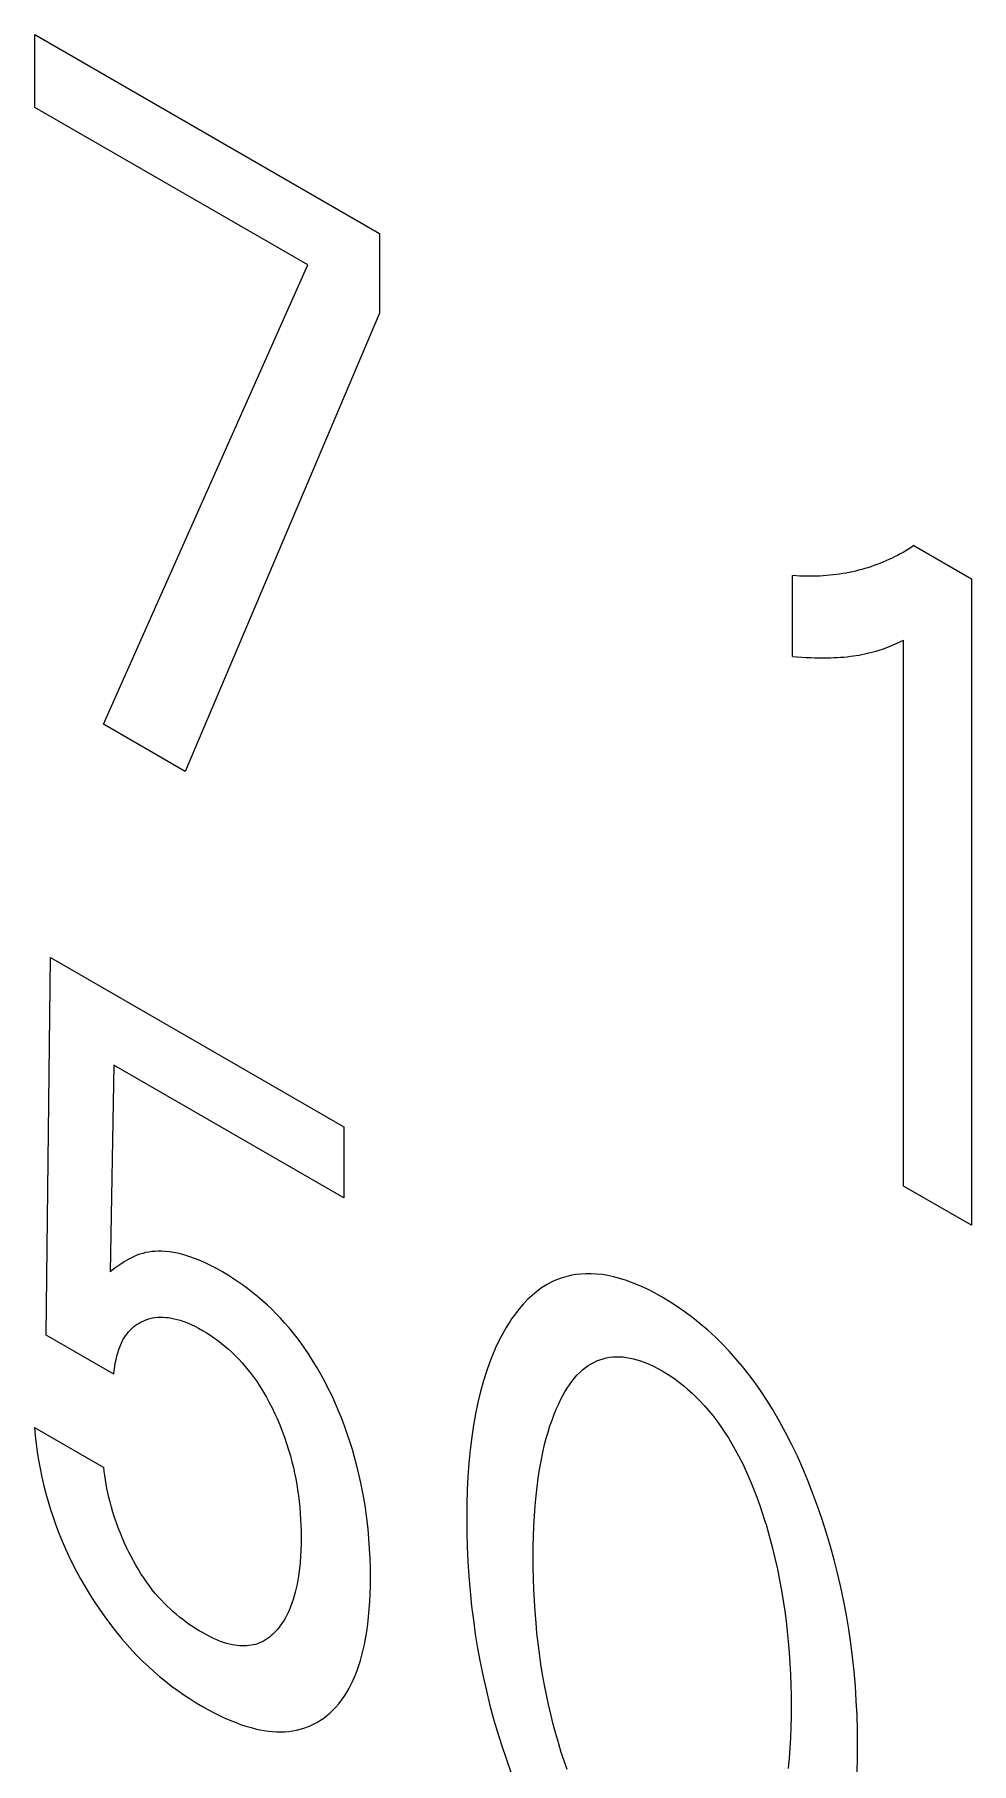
# Model space of a CAD drawing. Header units: inches. Extents: x 9220 to 92460, y -39241 to 4813.
# Drawn here: x 74538.992 to 74540.898, y -32645.498 to -32641.981 of the extents above; entities that cross this region are included whole.
import ezdxf

# ---------------------------------------------------------------- set-up
doc = ezdxf.new("R2010")
doc.units = ezdxf.units.IN
doc.header["$MEASUREMENT"] = 0

# ---------------------------------------------------------------- blocks, each defined once
blk = doc.blocks.new('ET200S')
at = {"lineweight": 0}
for p, q in [((68.802, -26.9821), (69.4508, -27.3566)), ((68.802, -27.1192), (68.802, -26.9821)), ((69.3162, -27.4161), (68.802, -27.1192)), ((69.4508, -27.3566), (69.4508, -27.5068)), ((68.9312, -28.2814), (69.3162, -27.4161)), ((69.4508, -27.5068), (69.0848, -28.3701)), ((70.4575, -27.9448), (70.5657, -28.0073)), ((70.2288, -28.1539), (70.2288, -28.0011)), ((70.5657, -28.0073), (70.5657, -29.2251)), ((70.4379, -29.1513), (70.4379, -28.1227)), ((69.0848, -28.3701), (68.9312, -28.2814)), ((68.823, -29.4319), (68.8311, -28.7205)), ((68.8311, -28.7205), (69.3838, -29.0396)), ((68.9508, -28.9233), (68.9434, -29.313)), ((69.3838, -29.1732), (68.9508, -28.9233)), ((69.3838, -29.0396), (69.3838, -29.1732)), ((70.5657, -29.2251), (70.4379, -29.1513)), ((68.9508, -29.5057), (68.823, -29.4319)), ((68.8013, -29.606), (68.9319, -29.6814))]:
    blk.add_line(p, q, dxfattribs=at)
for points in [[(70.4575, -27.9448), (70.4524, -27.9481), (70.4473, -27.9513), (70.4422, -27.9544), (70.4369, -27.9575), (70.4317, -27.9604), (70.4263, -27.9633), (70.421, -27.966), (70.4155, -27.9687), (70.41, -27.9712), (70.4045, -27.9737), (70.3989, -27.9761), (70.3933, -27.9783), (70.3876, -27.9805), (70.382, -27.9825), (70.3763, -27.9845), (70.3707, -27.9863), (70.3649, -27.988), (70.3591, -27.9897), (70.3533, -27.9912), (70.3475, -27.9927), (70.3415, -27.994), (70.3356, -27.9953), (70.3296, -27.9964), (70.3236, -27.9975), (70.3175, -27.9984), (70.3114, -27.9993), (70.3052, -28), (70.2991, -28.0007), (70.2929, -28.0012), (70.2866, -28.0017), (70.2804, -28.002), (70.274, -28.0023), (70.2677, -28.0024), (70.2613, -28.0025), (70.2549, -28.0024), (70.2484, -28.0022), (70.2419, -28.002), (70.2354, -28.0016), (70.2288, -28.0011)], [(70.2288, -28.1539), (70.2373, -28.1545), (70.2457, -28.155), (70.2541, -28.1554), (70.2625, -28.1558), (70.2708, -28.156), (70.2792, -28.1562), (70.2874, -28.1562), (70.2939, -28.1561), (70.3003, -28.156), (70.3066, -28.1558), (70.313, -28.1555), (70.3193, -28.1551), (70.3255, -28.1546), (70.3318, -28.154), (70.338, -28.1532), (70.3434, -28.1525), (70.3488, -28.1517), (70.3542, -28.1508), (70.3595, -28.1499), (70.3648, -28.1488), (70.37, -28.1476), (70.3752, -28.1464), (70.3804, -28.145), (70.3864, -28.1433), (70.3923, -28.1415), (70.3982, -28.1395), (70.403, -28.1378), (70.4078, -28.1359), (70.4126, -28.134), (70.4173, -28.132), (70.4242, -28.129), (70.4311, -28.1259), (70.4379, -28.1227)], [(69.4293, -29.7966), (69.4264, -29.7726), (69.4243, -29.7571), (69.4218, -29.7415), (69.4189, -29.7258), (69.4158, -29.71), (69.4123, -29.6941), (69.4084, -29.6782), (69.4041, -29.6622), (69.3998, -29.6474), (69.3952, -29.6325), (69.3903, -29.6177), (69.385, -29.6028), (69.3793, -29.588), (69.3733, -29.5732), (69.3669, -29.5584), (69.3609, -29.5453), (69.3545, -29.5323), (69.3479, -29.5193), (69.341, -29.5065), (69.3337, -29.4939), (69.3262, -29.4815), (69.3184, -29.4692), (69.3103, -29.4573), (69.3031, -29.4472), (69.2957, -29.4374), (69.2882, -29.4277), (69.2805, -29.4184), (69.2726, -29.4092), (69.2645, -29.4003), (69.2564, -29.3917), (69.2481, -29.3834), (69.2397, -29.3754), (69.2306, -29.3671), (69.2213, -29.3592), (69.212, -29.3516), (69.2026, -29.3443), (69.1932, -29.3374), (69.1837, -29.3308), (69.1742, -29.3245), (69.1647, -29.3186), (69.1551, -29.3129), (69.1463, -29.3079), (69.1375, -29.3032), (69.1287, -29.2988), (69.12, -29.2947), (69.1113, -29.291), (69.1026, -29.2875), (69.094, -29.2844), (69.0861, -29.2819), (69.0782, -29.2797), (69.0704, -29.2778), (69.0628, -29.2763), (69.0552, -29.2752), (69.0477, -29.2744), (69.0403, -29.274), (69.0341, -29.2739), (69.0281, -29.2742), (69.0221, -29.2747), (69.0163, -29.2755), (69.0105, -29.2766), (69.0049, -29.278), (68.9995, -29.2797), (68.9941, -29.2816), (68.9862, -29.285), (68.9786, -29.289), (68.97, -29.294), (68.9617, -29.2995), (68.9524, -29.3061), (68.9434, -29.313)], [(70.3503, -30.2545), (70.351, -30.2281), (70.3513, -30.2014), (70.351, -30.1748), (70.3503, -30.1479), (70.349, -30.1208), (70.3472, -30.0934), (70.3448, -30.0657), (70.3419, -30.0378), (70.3386, -30.012), (70.3348, -29.986), (70.3304, -29.9598), (70.3254, -29.9335), (70.3199, -29.907), (70.3137, -29.8803), (70.3073, -29.8553), (70.3004, -29.8301), (70.2929, -29.8049), (70.2848, -29.7796), (70.276, -29.7543), (70.2667, -29.729), (70.2577, -29.706), (70.2481, -29.6831), (70.238, -29.6603), (70.2272, -29.6376), (70.2158, -29.6153), (70.2038, -29.5932), (70.191, -29.5715), (70.1805, -29.5547), (70.1696, -29.5382), (70.1582, -29.5221), (70.1465, -29.5064), (70.1345, -29.4912), (70.1221, -29.4764), (70.1094, -29.4622), (70.0965, -29.4486), (70.0829, -29.4352), (70.0691, -29.4226), (70.0551, -29.4105), (70.0409, -29.3992), (70.0266, -29.3885), (70.0122, -29.3785), (69.9977, -29.3692), (69.9832, -29.3605), (69.9688, -29.3524), (69.9543, -29.3451), (69.94, -29.3385), (69.9257, -29.3327), (69.9144, -29.3286), (69.9032, -29.3251), (69.892, -29.3221), (69.8811, -29.3198), (69.8702, -29.318), (69.8599, -29.3169), (69.8497, -29.3163), (69.8397, -29.3164), (69.8299, -29.3169), (69.8203, -29.3181), (69.8109, -29.3198), (69.8017, -29.322), (69.7928, -29.3247), (69.7841, -29.328), (69.7758, -29.3317), (69.7657, -29.337), (69.7562, -29.3431), (69.747, -29.3498), (69.7382, -29.3571), (69.7298, -29.365), (69.7218, -29.3735), (69.7141, -29.3824), (69.7068, -29.3918), (69.6998, -29.4016), (69.6973, -29.4054)], [(68.9508, -29.5057), (68.9515, -29.4986), (68.9524, -29.4916), (68.9534, -29.4848), (68.9547, -29.4782), (68.9562, -29.4717), (68.958, -29.4654), (68.9599, -29.4592), (68.9617, -29.4545), (68.9636, -29.4498), (68.9656, -29.4454), (68.9678, -29.4411), (68.9702, -29.437), (68.9727, -29.4331), (68.9754, -29.4293), (68.9782, -29.4258), (68.9811, -29.4225), (68.9842, -29.4195), (68.9875, -29.4166), (68.9909, -29.414), (68.9944, -29.4115), (68.998, -29.4093), (69.0018, -29.4072), (69.0056, -29.4054), (69.0099, -29.4036), (69.0144, -29.4021), (69.0189, -29.4008), (69.0236, -29.3997), (69.0283, -29.3989), (69.0332, -29.3984), (69.0382, -29.3981), (69.0433, -29.3982), (69.0484, -29.3985), (69.0537, -29.3991), (69.059, -29.3999), (69.0644, -29.401), (69.0699, -29.4024), (69.0754, -29.404), (69.0823, -29.4063), (69.0892, -29.409), (69.0962, -29.4121), (69.1032, -29.4154), (69.1102, -29.419), (69.1173, -29.423), (69.1244, -29.4272), (69.1315, -29.4317), (69.1386, -29.4365), (69.1457, -29.4416), (69.1527, -29.447), (69.1597, -29.4526), (69.1666, -29.4586), (69.1735, -29.4649), (69.1798, -29.471), (69.186, -29.4774), (69.1921, -29.484), (69.198, -29.4909), (69.2039, -29.4979), (69.2095, -29.5052), (69.2151, -29.5127), (69.2204, -29.5203), (69.2265, -29.5297), (69.2324, -29.5393), (69.2381, -29.549), (69.2434, -29.5589), (69.2485, -29.569), (69.2534, -29.5791), (69.258, -29.5893), (69.263, -29.601), (69.2676, -29.6127), (69.272, -29.6245), (69.276, -29.6362), (69.2797, -29.6479), (69.2832, -29.6597), (69.286, -29.6705), (69.2887, -29.6812), (69.2911, -29.6919), (69.2932, -29.7025), (69.2951, -29.7131), (69.2968, -29.7236), (69.2983, -29.7341), (69.2997, -29.7456), (69.3008, -29.757), (69.3017, -29.7683), (69.3024, -29.7795), (69.3029, -29.7906), (69.3032, -29.8016), (69.3033, -29.8125), (69.3032, -29.8247), (69.3028, -29.8367), (69.3022, -29.8486), (69.3014, -29.8602), (69.3002, -29.8717)], [(69.6973, -29.4054), (69.6897, -29.4174), (69.6825, -29.4299), (69.6758, -29.4428), (69.6694, -29.4562), (69.6635, -29.47), (69.6579, -29.4842), (69.6528, -29.4987), (69.6466, -29.5183), (69.641, -29.5384), (69.6361, -29.559), (69.6317, -29.5801), (69.6279, -29.6017), (69.6246, -29.6237), (69.6216, -29.6482), (69.6192, -29.6731), (69.6174, -29.6984), (69.6162, -29.7241), (69.6154, -29.7501), (69.6152, -29.7764), (69.6154, -29.8034), (69.6161, -29.8307), (69.6174, -29.8583), (69.6191, -29.8861), (69.6215, -29.9142), (69.6244, -29.9426), (69.6277, -29.9687), (69.6314, -29.9951), (69.6357, -30.0216), (69.6406, -30.0483), (69.6461, -30.0751), (69.6522, -30.1021), (69.6584, -30.1274), (69.6652, -30.1528), (69.6726, -30.1783), (69.6806, -30.2038), (69.6892, -30.2294), (69.6984, -30.255)], [(69.7884, -30.2019), (69.783, -30.1832), (69.778, -30.1647), (69.7734, -30.1461), (69.7692, -30.1277), (69.7653, -30.1094), (69.7617, -30.0911), (69.7582, -30.0713), (69.755, -30.0516), (69.7522, -30.032), (69.7497, -30.0125), (69.7475, -29.9932), (69.7457, -29.9739), (69.744, -29.9529), (69.7426, -29.9321), (69.7416, -29.9114), (69.7409, -29.8909), (69.7405, -29.8706), (69.7404, -29.8504), (69.7405, -29.8307), (69.7409, -29.8111), (69.7416, -29.7917), (69.7427, -29.7725), (69.744, -29.7535), (69.7458, -29.7348), (69.7476, -29.718), (69.7498, -29.7015), (69.7523, -29.6852), (69.7552, -29.6692), (69.7584, -29.6534), (69.762, -29.638), (69.7651, -29.6261), (69.7684, -29.6145), (69.772, -29.6031), (69.7759, -29.5919), (69.78, -29.581), (69.7844, -29.5703), (69.7891, -29.56), (69.7926, -29.5527), (69.7964, -29.5455), (69.8003, -29.5386), (69.8044, -29.5319), (69.8087, -29.5254), (69.8132, -29.5192), (69.8179, -29.5133), (69.8229, -29.5077), (69.828, -29.5024), (69.8335, -29.4975), (69.8392, -29.493), (69.8442, -29.4894), (69.8494, -29.4862), (69.8548, -29.4833), (69.8604, -29.4807), (69.8661, -29.4784), (69.872, -29.4765), (69.8781, -29.475), (69.8843, -29.4738), (69.8907, -29.473), (69.8972, -29.4727), (69.9039, -29.4727), (69.9101, -29.4732), (69.9164, -29.474), (69.9228, -29.4751), (69.9293, -29.4766), (69.9359, -29.4784), (69.9425, -29.4805), (69.9506, -29.4835), (69.9587, -29.4868), (69.9668, -29.4906), (69.975, -29.4948), (69.9832, -29.4993), (69.9914, -29.5043), (69.9996, -29.5095), (70.0078, -29.5152), (70.0159, -29.5212), (70.0239, -29.5275), (70.0319, -29.5342), (70.0397, -29.5412), (70.0475, -29.5486), (70.0551, -29.5563), (70.0625, -29.5643), (70.0707, -29.5737), (70.0786, -29.5835), (70.0863, -29.5936), (70.0938, -29.604), (70.101, -29.6146), (70.108, -29.6255), (70.1147, -29.6366), (70.1211, -29.6479), (70.1273, -29.6593), (70.135, -29.6746), (70.1423, -29.6901), (70.1492, -29.7056), (70.1556, -29.7213), (70.1616, -29.737), (70.1672, -29.7527), (70.1724, -29.7685), (70.1774, -29.7842), (70.1789, -29.789)], [(68.8013, -29.606), (68.8026, -29.6211), (68.8043, -29.6365), (68.8064, -29.652), (68.8089, -29.6677), (68.8118, -29.6835), (68.815, -29.6995), (68.8188, -29.7156), (68.8225, -29.7304), (68.8267, -29.7453), (68.8312, -29.7602), (68.8361, -29.7752), (68.8413, -29.7901), (68.847, -29.805), (68.853, -29.8199), (68.8593, -29.8343), (68.866, -29.8487), (68.873, -29.863), (68.8803, -29.8772), (68.8879, -29.8912), (68.8959, -29.9051), (68.9041, -29.9188), (68.9136, -29.9338), (68.9234, -29.9485), (68.9336, -29.9629), (68.944, -29.977), (68.9547, -29.9907), (68.9657, -30.004), (68.9754, -30.0152), (68.9853, -30.026), (68.9953, -30.0365), (69.0055, -30.0466), (69.0158, -30.0564), (69.0262, -30.0658), (69.0367, -30.0748), (69.0481, -30.0841), (69.0595, -30.093), (69.071, -30.1014), (69.0825, -30.1094), (69.0941, -30.1171), (69.1057, -30.1244), (69.1173, -30.1313), (69.1276, -30.1371), (69.138, -30.1426), (69.1483, -30.1479), (69.1586, -30.1528), (69.1689, -30.1573), (69.1791, -30.1614), (69.1893, -30.1652), (69.1994, -30.1685), (69.2094, -30.1714), (69.2176, -30.1735), (69.2258, -30.1753), (69.2338, -30.1767), (69.2418, -30.1778), (69.2497, -30.1786), (69.2575, -30.1791), (69.2652, -30.1792), (69.2727, -30.179), (69.2802, -30.1784), (69.2874, -30.1774), (69.2946, -30.1761), (69.3016, -30.1745), (69.3084, -30.1725), (69.3151, -30.1701), (69.3216, -30.1674), (69.3279, -30.1644), (69.334, -30.1611), (69.34, -30.1574), (69.3458, -30.1535), (69.3513, -30.1492), (69.3574, -30.1441), (69.3633, -30.1385), (69.3689, -30.1326), (69.3742, -30.1264), (69.3793, -30.1199), (69.3841, -30.113), (69.3887, -30.1058), (69.3931, -30.0984), (69.3972, -30.0906), (69.4013, -30.0821), (69.4051, -30.0732), (69.4087, -30.064), (69.412, -30.0546), (69.415, -30.0449), (69.4178, -30.035), (69.4204, -30.0249), (69.4227, -30.0146), (69.4247, -30.0041), (69.427, -29.9906), (69.4289, -29.9768), (69.4305, -29.9628), (69.4317, -29.9485), (69.4327, -29.9341), (69.4333, -29.9194), (69.4337, -29.9046), (69.4339, -29.8896), (69.4337, -29.8714), (69.4332, -29.853), (69.4323, -29.8344), (69.431, -29.8156), (69.4293, -29.7966)], [(69.3002, -29.8717), (69.2983, -29.8858), (69.2971, -29.8936), (69.2957, -29.9012), (69.2941, -29.9087), (69.2923, -29.916), (69.2904, -29.9232), (69.2883, -29.9303), (69.286, -29.9371), (69.2835, -29.9438), (69.2813, -29.9491), (69.2789, -29.9543), (69.2764, -29.9594), (69.2738, -29.9643), (69.2711, -29.969), (69.2682, -29.9736), (69.2651, -29.978), (69.262, -29.9823), (69.2587, -29.9863), (69.2558, -29.9896), (69.2528, -29.9928), (69.2497, -29.9957), (69.2465, -29.9986), (69.2432, -30.0013), (69.2398, -30.0038), (69.2362, -30.0061), (69.2326, -30.0082), (69.2288, -30.0101), (69.225, -30.0118), (69.221, -30.0133), (69.2171, -30.0145), (69.2131, -30.0155), (69.2091, -30.0163), (69.2049, -30.0169), (69.2007, -30.0173), (69.1964, -30.0174), (69.192, -30.0174), (69.1875, -30.0172), (69.183, -30.0168), (69.1785, -30.0161), (69.1739, -30.0153), (69.1684, -30.0141), (69.1629, -30.0126), (69.1573, -30.0108), (69.1517, -30.0089), (69.146, -30.0066), (69.1403, -30.0042), (69.1346, -30.0015), (69.1288, -29.9987), (69.1231, -29.9956), (69.1173, -29.9924), (69.1111, -29.9888), (69.105, -29.985), (69.0988, -29.981), (69.0927, -29.9769), (69.0866, -29.9725), (69.0805, -29.968), (69.0745, -29.9633), (69.0685, -29.9583), (69.0625, -29.9532), (69.0567, -29.9479), (69.0509, -29.9425), (69.0452, -29.9368), (69.0396, -29.9309), (69.0341, -29.9248), (69.0287, -29.9186), (69.023, -29.9116), (69.0175, -29.9044), (69.0121, -29.8969), (69.0068, -29.8893), (69.0017, -29.8816), (68.9968, -29.8736), (68.992, -29.8656), (68.9874, -29.8574), (68.983, -29.849), (68.9787, -29.8406), (68.9746, -29.8321), (68.9707, -29.8236), (68.9669, -29.8149), (68.9629, -29.8051), (68.959, -29.7952), (68.9554, -29.7853), (68.9521, -29.7754), (68.9489, -29.7656), (68.9461, -29.7558), (68.9434, -29.746), (68.9413, -29.7376), (68.9394, -29.7292), (68.9376, -29.7209), (68.9361, -29.7127), (68.9347, -29.7047), (68.9336, -29.6967), (68.9326, -29.689), (68.9319, -29.6814)], [(70.1789, -29.789), (70.185, -29.8101), (70.1905, -29.8311), (70.1956, -29.852), (70.2003, -29.8728), (70.2045, -29.8934), (70.208, -29.913), (70.2113, -29.9325), (70.2141, -29.9518), (70.2166, -29.971), (70.2188, -29.9901), (70.2207, -30.009), (70.2224, -30.0297), (70.2238, -30.0503), (70.2248, -30.0707), (70.2255, -30.0909), (70.226, -30.1109), (70.2261, -30.1309), (70.226, -30.1509), (70.2256, -30.1708), (70.2249, -30.1904), (70.2238, -30.2099), (70.2225, -30.2292), (70.2208, -30.2482)], [(69.8042, -30.2501), (69.7986, -30.234), (69.7933, -30.218), (69.7884, -30.2019)]]:
    blk.add_lwpolyline(points, dxfattribs=at)

msp = doc.modelspace()

# ---------------------------------------------------------------- block references
at = {"xscale": 1.080001412516107, "yscale": 1.080001412516107, "zscale": 1.080001412516107}
msp.add_blockref('ET200S', (74464.6869, -32612.84), dxfattribs=at)

doc.saveas('drawing.dxf')
